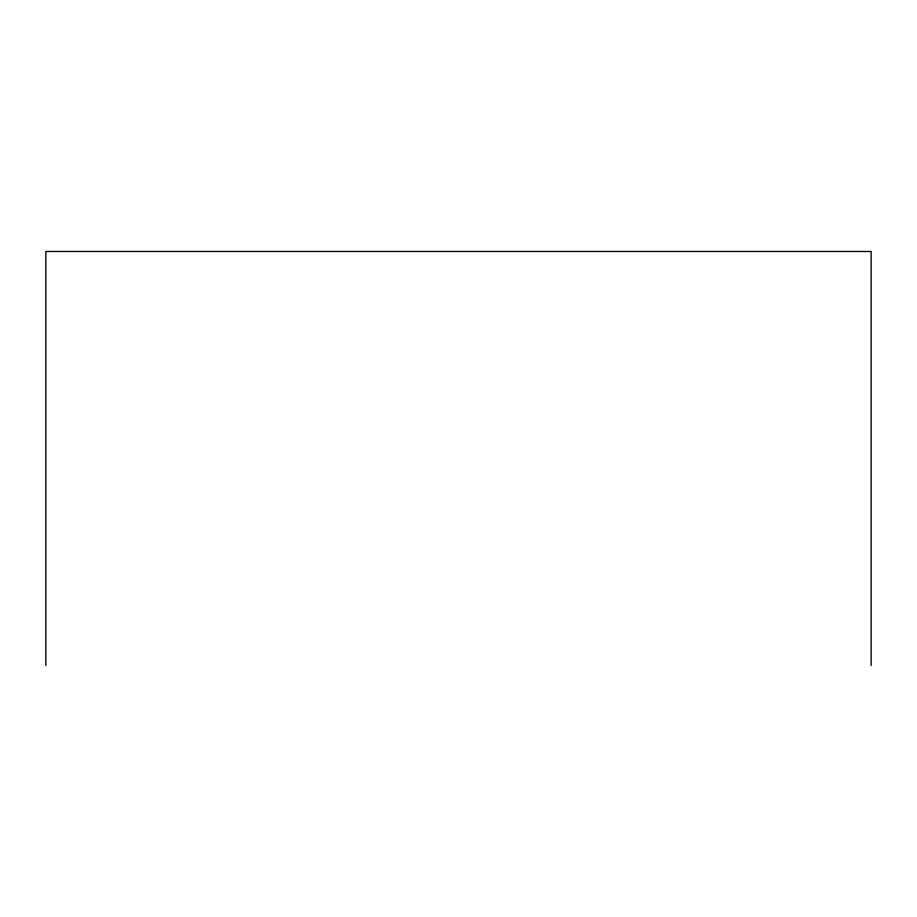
<?xml version="1.0" encoding="UTF-8"?>
<svg xmlns="http://www.w3.org/2000/svg" width="917" height="917" viewBox="0 0 917 917"><rect width="100%" height="100%" fill="white"/><g stroke="black" fill="none" stroke-linecap="round" stroke-linejoin="round"><path stroke-width="1.38" d="M871.15 665.513L871.15 251.487L45.85 251.487L45.85 665.513"/></g></svg>
